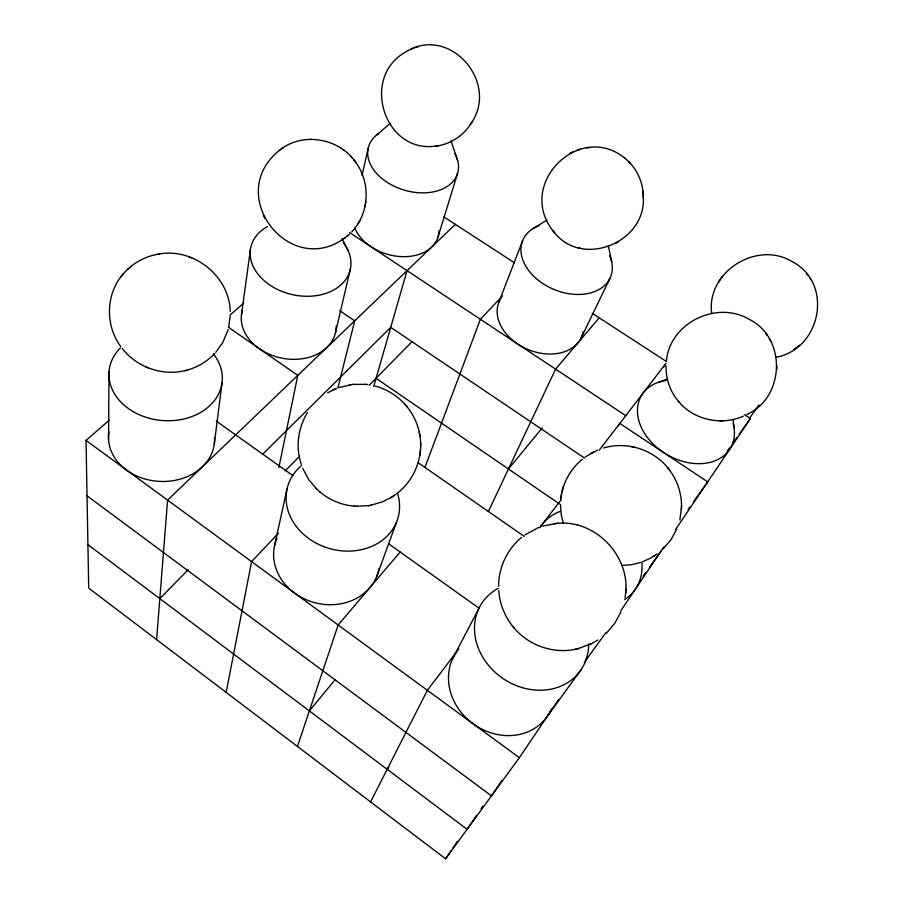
<?xml version="1.0" encoding="UTF-8"?>
<svg xmlns="http://www.w3.org/2000/svg" width="904" height="904" viewBox="0 0 904 904"><rect width="100%" height="100%" fill="white"/><g stroke="black" fill="none" stroke-linecap="round" stroke-linejoin="round"><path stroke-width="1.36" d="M625.014 597.567C632.585 558.446 596.561 519.178 556.943 523.359M108.548 439.581L109 371.939M666.045 366.03C665.683 379.058 670.372 392.155 678.96 401.964M498.624 586.3C498.466 567.622 507.212 549.203 521.642 537.371M679.864 519.947L681.458 507.969M681.492 507.302C681.865 493.72 677.322 480.08 668.983 469.357M681.413 509.675L681.526 505.63M746.806 414.507C785.022 397.59 786.785 337.746 749.19 319.349C716.974 300.151 670.18 322.615 666.474 360.447M776.762 369.634L776.886 365.939M230.192 316.072L228.701 327.338M643.32 196.744C646.597 242.306 581.927 268.917 553.836 231.831M396.924 493.494C414.665 480.024 423.874 456.339 419.693 434.44M625.568 593.363L625.658 591.758M625.715 590.696L625.805 589.137M156.595 639.625L167.59 500.127L455.367 224.361M560.672 500.353L561.158 496.352M351.758 231.831C369.804 213.141 370.866 181.557 354.91 161.262M420.213 451.876L420.507 449.401M419.84 455.141L420.134 452.644M214.237 444.44L222.011 382.991M241.492 314.581L250.408 249.594M561.282 495.618C563.463 481.436 571.26 468.374 582.244 459.221M560.909 497.957L561.531 493.991M364.922 206.835L365.25 204.959M365.498 203.389L365.826 201.513M226.158 692.385L251.594 561.621L278.421 533.213M278.873 467.594L297.778 375.375L228.452 327.271M274.533 545.745L287.031 488.94M362.041 175.455L368.177 148.222M335.576 332.243L350.356 269.064M337.926 387.827L354.707 320.818L339.701 310.66M562.028 491.708L562.661 489.493M562.909 488.555L563.554 486.318M373.736 386.403L407.049 270.658M438.022 236.972L457.582 173.331M228.158 329.576L222.757 342.582L215.773 352.311M297.461 746.467L338.141 624.992L400.167 552.016M376.719 576.469L396.528 522.116M424.936 467.424L480.386 319.281L502.443 295.924M498.918 302.094L522.648 240.611M676.746 529.066L671.039 539.643L663.208 548.818M620.845 612.076L614.709 623.398L606.358 633.207M488.386 511.494L555.587 369.137L599.194 317.824M581.159 337.904L609.906 278.387M370.583 801.916L427.355 690.306L458.825 648.925M775.496 357.351C821.453 349.362 834.076 282.579 791.599 261.324C756.332 240.328 705.854 272.432 711.742 313.62M452.802 658.372L478.826 608.539M471.187 123.238C499.675 82.298 449.424 24.566 405.975 51.81C359.769 76.976 384.245 154.753 437.005 145.917M618.426 425.829L619.805 423.411L707.708 481.866L693.809 501.336M358.165 223.48L359.939 220.373M663.705 367.137L665.819 363.521L599.262 450.147M307.563 412.563C299.597 425.151 296.478 440.655 298.964 455.333M435.977 146.075C450.294 144.38 463.458 135.713 471.018 123.486M470.227 124.763L471.978 121.961M718.601 282.003L720.364 279.404M720.578 279.053L722.33 276.466M109.271 420.179L86.027 440.417L88.716 588.154L445.593 858.8L519.371 757.665L558.728 699.402M586.188 658.745L587.747 656.428M620.777 610.844L663.92 546.83M675.65 529.428L750.41 418.518L744.534 414.699M445.593 858.8L451.13 850.63M452.667 848.381L457.469 841.296M476.464 815.498L467.097 829.307L87.925 544.683M481.143 808.583L482.702 806.289M501.743 780.728L491.493 795.882L87.033 495.799M749.258 418.62L758.998 404.924M727.11 451.277L729.517 447.887M733.539 442.237L736.749 437.717M739.156 434.327L750.41 418.518M688.08 509.347L689.718 507.065M643.038 576.198L645.467 572.831M649.501 567.203L660.79 551.474M122.051 275.358C105.542 295.246 105.429 325.994 120.786 346.548M584.334 662.44L605.714 632.856M547.598 715.866L581.046 669.785M387.172 769.315L388.844 767.078M540.208 527.021L560.751 500.274M122.322 275.042C131.035 264.273 143.702 256.804 157.319 254.34M120.955 276.726L123.385 273.709M309.371 710.906L335.135 679.605M508.455 468.973L542.253 427.897M159.827 598.651L188.179 569.757M285.133 470.95L299.778 456.034M369.216 385.273L411.987 341.689M262.51 454.384L390.731 327.35L584.549 458.102M214.745 353.498C207.253 361.43 197.592 367.318 187.026 370.109M280.658 149.386C221.209 194.959 293.19 283.777 349.317 234.238M229.989 315.078L243.775 303.077M376.245 135.385L389.884 123.633M127.419 269.482L128.673 268.409M130.515 266.816L131.69 265.81M799.407 345.294L793.689 349.599M344.175 238.509L345.407 237.526M346.808 236.407L348.119 235.368M281.98 148.459C305.1 131.837 340.232 139.069 355.893 162.573M392.607 496.556L395.782 494.398M279.257 150.38L283.314 147.522M524.885 534.908L538.761 527.394M585.363 456.836L597.725 450.056M642.134 561.904L650.304 558.231L657.118 553.937M653.784 556.197L655.151 555.282M370.629 505.291L382.629 501.788L391.714 497.121M390.551 497.855L393.805 495.799M597.86 640.009L590.572 644.156M532.727 228.825L546.897 220.135M327.643 392.878L334.31 389.398M629.32 162.257C583.487 116.367 512.907 183.941 554.547 232.701M615.149 243.696L618.076 242.046M594.109 451.65L590.594 453.492M569.848 153.397L571.283 152.697M571.441 152.607L572.82 151.917M591.917 643.512L577.611 648.801M335.305 388.969L336.491 388.449L333.067 389.952M743.404 416.122C721.584 425.953 693.696 420.055 678.441 401.365M411.184 49.132L413.976 48.025M658.496 382.256L667.593 379.07M338.751 387.59L352.797 384.381L365.713 384.358M640.676 562.39L631.986 564.616L621.873 565.508M577.34 150.109L580.413 149.149M542.615 526.06L558.107 523.258M415.354 47.55L418.123 46.737M603.623 448C627.376 440.802 654.903 449.989 669.525 470.057M122.209 348.424C136.64 367.216 162.437 376.38 185.444 370.516M184.744 370.696L187.829 369.906M514.048 627.907C528.817 645.614 553.621 654.202 576.142 649.129M574.887 649.422L578.91 648.507M158.889 254.069C193.422 247.549 229.503 276.059 230.204 311.417M356.877 506.285L368.888 505.585M156.584 254.465L159.533 253.956M368.052 505.731L371.544 505.133M437.525 145.838L438.643 145.668M349.43 384.833L350.368 384.708M351.938 384.494L352.797 384.381M586.651 147.827L588.007 147.668M588.323 147.635L589.6 147.488M554.254 523.586L555.497 523.484M310.637 139.385L311.258 139.363M719.776 420.823L721.064 420.812M721.81 420.801L723.189 420.789M319.485 491.573C329.271 499.991 341.791 505.234 354.684 506.15M354.266 506.127L357.385 506.308M367.792 384.618L365.295 384.313M634.258 447.141L631.139 446.508M578.153 247.628L580.21 248.159M577.373 525.179L577.995 525.348M375.216 386.087C386.912 389.228 397.658 395.884 405.591 405.026M190.925 257.493L191.625 257.753M188.902 256.736L189.512 256.962M145.634 366.764L146.403 367.092M147.827 367.679L148.505 367.973M443.604 216.723L514.568 262.838M592.154 313.247L666.666 361.668M349.577 232.543L625.692 415.625M376.064 378.29L559.519 503.957M418.032 462.633L524.275 536.422M343.283 149.838L344.232 150.505M340.638 147.985L341.463 148.561M216.237 421.072L292.76 475.549M388.731 543.88L479.165 608.256M86.027 440.417L519.371 757.665M624.54 157.929L625.184 158.426M302.648 468.306L308.829 479.753L316.637 488.951M315.903 488.296L320.118 492.138M629.625 162.596C638.755 172.065 643.659 185.309 643.332 198.428M628.574 161.488L630.427 163.421M351.611 157.296L352.639 158.415M350.413 155.985L351.396 157.059M406.359 405.941C413.58 414.45 418.292 425.027 419.987 436.044M404.845 404.167L407.139 406.845M498.759 590.527C499.663 603.51 504.568 616.189 512.749 626.325M552.739 230.497L553.508 231.424M512.319 625.805L514.433 628.359M808.187 275.709L806.515 273.562M667.581 467.583L668.067 468.204M353.814 159.816L354.763 161.082M767.247 335.497L765.496 333.158M810.131 278.522L810.775 279.585M769.315 338.684L769.925 339.768M770.231 340.311L770.886 341.463M342.04 238.667L347.791 249.945M263.335 215.073L264.081 216.655M264.205 216.903L264.928 218.44M450.938 140.629L457.616 160.358M301.235 464.464L299.45 457.91M563.384 523.506L561.26 514.817L560.48 504.375M608.279 245.73L611.669 261.753M419.23 431.965L419.512 433.536M733.099 419.411L734.037 427.75M643.015 191.399L643.139 193.049M643.162 193.219L643.309 196.552M420.62 442.711L420.642 444.361M420.642 445.231L420.654 446.892M583.182 331.881A44.872 32.747 22.9 0 1 527.789 349.419A44.872 32.747 22.9 0 1 501.347 297.54M609.703 255.662A47.562 33.245 22.8 0 1 586.176 293.845A47.562 33.245 22.8 0 1 527.495 268.861A47.562 33.245 22.8 0 1 539.179 225.638M438.994 230.769A43.889 31.12 16.3 0 1 402.02 256.646A43.889 31.12 16.3 0 1 354.809 227.876M454.859 153.669A46.454 31.493 16.6 0 1 437.061 190.97A46.454 31.493 16.6 0 1 378.55 175.466A46.454 31.493 16.6 0 1 378.765 133.51M336.186 326.095A47.889 36.42 11.8 0 1 284.105 358.538A47.889 36.42 11.8 0 1 242.227 310.931M343.407 242.792A50.952 37.233 12.5 0 1 329.316 292.105A50.952 37.233 12.5 0 1 260.748 277.381A50.952 37.233 12.5 0 1 267.595 226.52M214.519 437.886A53.076 42.883 3.5 0 1 159.127 481.38A53.076 42.883 3.5 0 1 108.943 431.784M213.378 353.927A56.794 44.364 5 0 1 201.637 411.84A56.794 44.364 5 0 1 126.345 406.992A56.794 44.364 5 0 1 120.39 347.938M379.002 568.774A53.505 46.409 14.8 0 1 312.761 602.109A53.505 46.409 14.8 0 1 277.065 538.072M397.444 493.143A57.37 48.217 15.5 0 1 329.485 548.525A57.37 48.217 15.5 0 1 301.292 465.775M551.383 708.996A55.63 48.827 36.4 0 1 477.063 726.454A55.63 48.827 36.4 0 1 457.413 650.778M588.651 643.919A59.743 50.963 34.4 0 1 505.675 680.249A59.743 50.963 34.4 0 1 498.228 588.38M733.167 423.501A51.664 37.889 30.5 0 1 700.001 463.673A51.664 37.889 30.5 0 1 640.552 425.648A51.664 37.889 30.5 0 1 665.909 380.482M641.896 562.966A56.771 45.946 32.5 0 1 624.607 599.612M539.869 527.834A56.771 45.946 32.5 0 1 559.904 511.506"/></g></svg>
